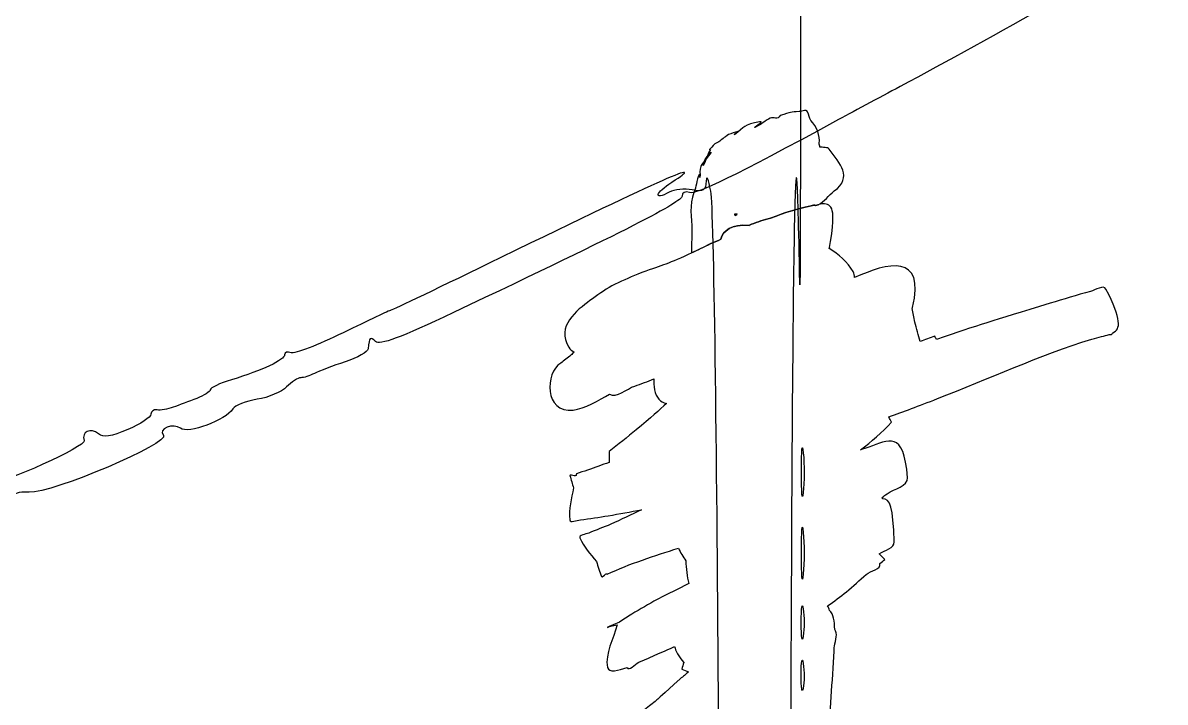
# Model space of a CAD drawing. Extents: x 0 to 877, y -11 to 940.
# Drawn here: x 646.2 to 707.2, y 27.5 to 63.8 of the extents above; entities that cross this region are included whole.
import ezdxf

# ---------------------------------------------------------------- set-up
doc = ezdxf.new("R2010")
doc.units = 0
doc.layers.add('Calque_1', color=7, linetype='CONTINUOUS')

msp = doc.modelspace()

# ---------------------------------------------------------------- linework, layer by layer
at = {"layer": 'Calque_1', "color": 7}
for points in [[(687.949652, 59.07843), (687.949202, 59.079568)], [(687.949652, 59.07843), (687.949202, 59.079568)], [(689.009017, 54.095612), (689.007032, 54.097967)], [(689.009017, 54.095612), (689.007032, 54.097967)], [(684.356054, 53.57388), (684.35616, 53.574991)], [(684.356054, 53.57388), (684.35616, 53.574991)], [(687.8823, 40.80499), (687.88255, 40.80499)], [(687.87817, 29.56356), (687.87856, 29.56356)]]:
    msp.add_lwpolyline(points, dxfattribs=at)
for points in [[(688.032863, 59.07843)], [(688.032863, 59.07843)], [(682.601232, 56.398598)], [(682.601232, 56.398598)], [(684.310652, 53.550597)], [(684.310652, 53.550597)], [(687.88221, 36.57864)], [(687.87821, 32.4776)]]:
    msp.add_lwpolyline(points, close=True, dxfattribs=at)
for points in [[(687.89282, 382.93344), (687.85972, 195.384898), (687.7704, 45.50794), (687.69438, 49.87357)], [(709.18653, 69.5402), (704.44843, 66.66579), (697.99197, 62.9921), (693.04695, 60.35691)], [(687.69438, 49.87357), (687.4728, 62.59783), (687.29359, 53.50447), (687.20487, 25.03462)], [(693.04695, 60.35691), (691.95554, 59.77527), (690.40773, 58.94398), (689.60737, 58.50956)], [(686.109527, 58.673909), (685.851532, 58.535347), (685.625155, 58.340984), (685.363323, 58.209856)], [(686.109527, 58.673909), (685.851532, 58.535347), (685.625155, 58.340984), (685.363323, 58.209856)], [(686.645944, 58.817578), (686.531564, 58.558815), (686.272696, 58.761513), (686.109527, 58.673909)], [(686.645944, 58.817578), (686.531564, 58.558815), (686.272696, 58.761513), (686.109527, 58.673909)], [(687.659298, 59.024799), (687.198235, 59.016862), (687.230382, 58.975031), (686.645944, 58.817578)], [(687.659298, 59.024799), (687.198235, 59.016862), (687.230382, 58.975031), (686.645944, 58.817578)], [(687.949202, 59.079568), (687.856439, 59.067927), (687.74243, 59.026466), (687.659298, 59.024799)], [(687.949202, 59.079568), (687.856439, 59.067927), (687.74243, 59.026466), (687.659298, 59.024799)], [(688.032863, 59.07843), (688.008786, 59.083722), (687.980396, 59.083193), (687.949652, 59.07843)], [(688.032863, 59.07843), (688.008786, 59.083722), (687.980396, 59.083193), (687.949652, 59.07843)], [(688.102104, 59.018476), (688.089404, 59.05311), (688.064983, 59.071022), (688.032863, 59.07843)], [(688.102104, 59.018476), (688.089404, 59.05311), (688.064983, 59.071022), (688.032863, 59.07843)], [(688.279349, 58.547703), (688.214976, 58.71783), (688.178543, 58.808317), (688.102104, 59.018476)], [(688.279349, 58.547703), (688.214976, 58.71783), (688.178543, 58.808317), (688.102104, 59.018476)], [(689.60737, 58.50956), (684.23509, 55.59359), (682.13938, 54.57245), (681.79684, 54.7039)], [(685.549881, 58.480075), (684.687445, 58.318283), (684.75494, 58.217344), (684.203178, 57.780358)], [(685.549881, 58.480075), (684.687445, 58.318283), (684.75494, 58.217344), (684.203178, 57.780358)], [(685.363323, 58.209856), (685.042198, 58.049016), (685.641823, 58.451977), (685.641347, 58.459967)], [(685.363323, 58.209856), (685.042198, 58.049016), (685.641823, 58.451977), (685.641347, 58.459967)], [(685.641347, 58.459967), (685.638701, 58.491055), (685.580387, 58.473196), (685.549881, 58.480075)], [(685.641347, 58.459967), (685.638701, 58.491055), (685.580387, 58.473196), (685.549881, 58.480075)], [(688.719642, 57.336943), (688.812034, 57.735114), (688.585631, 58.215624), (688.279349, 58.547703)], [(688.719642, 57.336943), (688.812034, 57.735114), (688.585631, 58.215624), (688.279349, 58.547703)], [(683.360348, 57.407772), (683.21406, 57.363084), (683.094574, 57.257409), (682.996546, 57.122022)], [(683.360348, 57.407772), (683.21406, 57.363084), (683.094574, 57.257409), (682.996546, 57.122022)], [(683.891076, 57.80208), (683.66319, 57.636345), (683.505128, 57.517415), (683.360348, 57.407772)], [(683.891076, 57.80208), (683.66319, 57.636345), (683.505128, 57.517415), (683.360348, 57.407772)], [(684.386111, 57.952972), (684.215693, 57.925535), (684.056176, 57.852484), (683.891076, 57.80208)], [(684.386111, 57.952972), (684.215693, 57.925535), (684.056176, 57.852484), (683.891076, 57.80208)], [(684.203178, 57.780358), (684.179366, 57.761573), (684.226461, 57.83854), (684.24866, 57.859442)], [(684.203178, 57.780358), (684.179366, 57.761573), (684.226461, 57.83854), (684.24866, 57.859442)], [(684.24866, 57.859442), (684.289062, 57.897542), (684.440933, 57.961968), (684.386111, 57.952972)], [(684.24866, 57.859442), (684.289062, 57.897542), (684.440933, 57.961968), (684.386111, 57.952972)], [(682.936088, 56.830557), (682.870075, 56.714934), (682.78181, 56.613069), (682.69373, 56.511205)], [(682.936088, 56.830557), (682.870075, 56.714934), (682.78181, 56.613069), (682.69373, 56.511205)], [(682.925241, 57.006769), (682.852348, 56.884109), (682.791017, 56.753431), (682.739186, 56.625399)], [(682.925241, 57.006769), (682.852348, 56.884109), (682.791017, 56.753431), (682.739186, 56.625399)], [(682.739186, 56.625399), (682.856952, 56.765152), (682.99218, 56.928797), (682.936088, 56.830557)], [(682.739186, 56.625399), (682.856952, 56.765152), (682.99218, 56.928797), (682.936088, 56.830557)], [(682.996546, 57.122022), (682.838854, 56.988884), (682.839357, 56.966129), (682.925241, 57.006769)], [(682.996546, 57.122022), (682.838854, 56.988884), (682.839357, 56.966129), (682.925241, 57.006769)], [(688.763034, 57.133849), (688.756684, 57.191237), (688.741602, 57.259182), (688.719642, 57.336943)], [(688.763034, 57.133849), (688.756684, 57.191237), (688.741602, 57.259182), (688.719642, 57.336943)], [(689.055001, 57.104401), (688.925356, 57.12054), (688.850981, 57.125832), (688.763034, 57.133849)], [(689.055001, 57.104401), (688.925356, 57.12054), (688.850981, 57.125832), (688.763034, 57.133849)], [(689.26688, 57.018596), (689.22362, 57.081408), (689.130593, 57.095378), (689.055001, 57.104401)], [(689.26688, 57.018596), (689.22362, 57.081408), (689.130593, 57.095378), (689.055001, 57.104401)], [(689.533024, 54.786704), (690.55847, 55.543174), (689.812371, 56.227572), (689.26688, 57.018596)], [(689.533024, 54.786704), (690.55847, 55.543174), (689.812371, 56.227572), (689.26688, 57.018596)], [(680.86436, 55.26045), (682.89772, 56.56246), (680.48, 55.49611), (671.73009, 51.23175)], [(682.601232, 56.398545), (682.524503, 56.305597), (682.45198, 56.210506), (682.403826, 56.100889)], [(682.601232, 56.398545), (682.524503, 56.305597), (682.45198, 56.210506), (682.403826, 56.100889)], [(682.549532, 56.17066), (682.504632, 56.093375), (682.560645, 56.264957), (682.601232, 56.398545)], [(682.549532, 56.17066), (682.504632, 56.093375), (682.560645, 56.264957), (682.601232, 56.398545)], [(682.69373, 56.511205), (682.638565, 56.368806), (682.592183, 56.243976), (682.549532, 56.17066)], [(682.69373, 56.511205), (682.638565, 56.368806), (682.592183, 56.243976), (682.549532, 56.17066)], [(682.601232, 56.398598), (682.632135, 56.436037), (682.661795, 56.474322), (682.69373, 56.511258)], [(682.601232, 56.398598), (682.632135, 56.436037), (682.661795, 56.474322), (682.69373, 56.511258)], [(682.631183, 56.498849), (682.625626, 56.476095), (682.611868, 56.433523), (682.601232, 56.398598)], [(682.631183, 56.498849), (682.625626, 56.476095), (682.611868, 56.433523), (682.601232, 56.398598)], [(682.739186, 56.625452), (682.700583, 56.579626), (682.656292, 56.52618), (682.631183, 56.498849)], [(682.739186, 56.625452), (682.700583, 56.579626), (682.656292, 56.52618), (682.631183, 56.498849)], [(682.69373, 56.511258), (682.708018, 56.547956), (682.723575, 56.586849), (682.739186, 56.625452)], [(682.69373, 56.511258), (682.708018, 56.547956), (682.723575, 56.586849), (682.739186, 56.625452)], [(682.327282, 55.689012), (682.254575, 55.625301), (682.12567, 54.948761), (682.123685, 54.940744)], [(682.327282, 55.689012), (682.254575, 55.625301), (682.12567, 54.948761), (682.123685, 54.940744)], [(682.403826, 56.100889), (682.322811, 55.916633), (682.387687, 55.697241), (682.351095, 55.499359)], [(682.403826, 56.100889), (682.322811, 55.916633), (682.387687, 55.697241), (682.351095, 55.499359)], [(682.351095, 55.499359), (682.339453, 55.436758), (682.375172, 55.731028), (682.327282, 55.689012)], [(682.351095, 55.499359), (682.339453, 55.436758), (682.375172, 55.731028), (682.327282, 55.689012)], [(682.93941, 54.76875), (682.82293, 55.42359), (682.71272, 55.67759), (682.69451, 55.33321)], [(680.72332, 54.72274), (679.85422, 54.2576), (679.96646, 54.68554), (680.86436, 55.26045)], [(681.93661, 54.84561), (681.53797, 54.92181), (680.99199, 54.86651), (680.72332, 54.72274)], [(682.123685, 54.940744), (681.822404, 54.298389), (681.854049, 53.627643), (681.928344, 52.94605)], [(682.123685, 54.940744), (681.822404, 54.298389), (681.854049, 53.627643), (681.928344, 52.94605)], [(682.69451, 55.33321), (682.66621, 54.79843), (682.55564, 54.72729), (681.93661, 54.84561)], [(681.40528, 54.51197), (681.40528, 54.19143), (678.51659, 52.72101), (669.19486, 48.29656)], [(681.79684, 54.7039), (681.57554, 54.7888), (681.40528, 54.7069), (681.40528, 54.51197)], [(683.23409, 2.06436), (683.56706, 2.89978), (683.28799, 52.8089), (682.93941, 54.76875)], [(688.683447, 54.049283), (688.995285, 54.238884), (689.229626, 54.530746), (689.533024, 54.786704)], [(688.683447, 54.049283), (688.995285, 54.238884), (689.229626, 54.530746), (689.533024, 54.786704)], [(686.120746, 53.341867), (686.996146, 53.64455), (687.383258, 53.810894), (688.298399, 53.994541)], [(686.120746, 53.341867), (686.996146, 53.64455), (687.383258, 53.810894), (688.298399, 53.994541)], [(688.298558, 53.994726), (687.383417, 53.811079), (686.996305, 53.644736), (686.120904, 53.342052)], [(688.298558, 53.994726), (687.383417, 53.811079), (686.996305, 53.644736), (686.120904, 53.342052)], [(688.298399, 53.994541), (688.344727, 54.003537), (688.406561, 54.021661), (688.459107, 54.024016)], [(688.298399, 53.994541), (688.344727, 54.003537), (688.406561, 54.021661), (688.459107, 54.024016)], [(688.530571, 54.011131), (688.477892, 54.046876), (688.369201, 54.008485), (688.298558, 53.994726)], [(688.530571, 54.011131), (688.477892, 54.046876), (688.369201, 54.008485), (688.298558, 53.994726)], [(688.459107, 54.024016), (688.473923, 54.03407), (688.488714, 54.044389), (688.503557, 54.054496)], [(688.459107, 54.024016), (688.473923, 54.03407), (688.488714, 54.044389), (688.503557, 54.054496)], [(688.503557, 54.054496), (688.500911, 54.044442), (688.494296, 54.034387), (688.484507, 54.024518)], [(688.503557, 54.054496), (688.500911, 54.044442), (688.494296, 54.034387), (688.484507, 54.024518)], [(688.484507, 54.024518), (688.501969, 54.021873), (688.518056, 54.019491), (688.530491, 54.011025)], [(688.484507, 54.024518), (688.501969, 54.021873), (688.518056, 54.019491), (688.530491, 54.011025)], [(688.530491, 54.011025), (688.585366, 54.027164), (688.63315, 54.036954), (688.683447, 54.049283)], [(688.530491, 54.011025), (688.585366, 54.027164), (688.63315, 54.036954), (688.683447, 54.049283)], [(689.007032, 54.097967), (688.875773, 54.100613), (688.715964, 54.065449), (688.530571, 54.011131)], [(689.007032, 54.097967), (688.875773, 54.100613), (688.715964, 54.065449), (688.530571, 54.011131)], [(689.276193, 51.768628), (689.605202, 53.57261), (689.502862, 54.08868), (689.009017, 54.095612)], [(689.276193, 51.768628), (689.605202, 53.57261), (689.502862, 54.08868), (689.009017, 54.095612)], [(684.229028, 53.503845), (684.224795, 53.527128), (684.218709, 53.554116), (684.216063, 53.572557)], [(684.216063, 53.572557), (684.236436, 53.568588), (684.256201, 53.563032), (684.276521, 53.559063)], [(684.229028, 53.503845), (684.224795, 53.527128), (684.218709, 53.554116), (684.216063, 53.572557)], [(684.216063, 53.572557), (684.236436, 53.568588), (684.256201, 53.563032), (684.276521, 53.559063)], [(684.307053, 53.547766), (684.281124, 53.533214), (684.255036, 53.518476), (684.229028, 53.503845)], [(684.307053, 53.547766), (684.281124, 53.533214), (684.255036, 53.518476), (684.229028, 53.503845)], [(684.235748, 53.466115), (684.26009, 53.493579), (684.28459, 53.520699), (684.307053, 53.547766)], [(684.235748, 53.466115), (684.26009, 53.493579), (684.28459, 53.520699), (684.307053, 53.547766)], [(684.238394, 53.451563), (684.238394, 53.456855), (684.235748, 53.460824), (684.235748, 53.466115)], [(684.238394, 53.451563), (684.238394, 53.456855), (684.235748, 53.460824), (684.235748, 53.466115)], [(684.337084, 53.545623), (684.313536, 53.522868), (684.258714, 53.471381), (684.238394, 53.451563)], [(684.337084, 53.545623), (684.313536, 53.522868), (684.258714, 53.471381), (684.238394, 53.451563)], [(684.273875, 53.556418), (684.267789, 53.544247), (684.280754, 53.546893), (684.298216, 53.553243)], [(684.273875, 53.556418), (684.267789, 53.544247), (684.280754, 53.546893), (684.298216, 53.553243)], [(684.276521, 53.559063), (684.276521, 53.559063), (684.276573, 53.556418), (684.273875, 53.556418)], [(684.276521, 53.559063), (684.276521, 53.559063), (684.276573, 53.556418), (684.273875, 53.556418)], [(684.298216, 53.553243), (684.301921, 53.553243), (684.305889, 53.553296), (684.309593, 53.550597)], [(684.298216, 53.553243), (684.301921, 53.553243), (684.305889, 53.553296), (684.309593, 53.550597)], [(684.309593, 53.550597), (684.309593, 53.550597), (684.306948, 53.547951), (684.306948, 53.547422)], [(684.306948, 53.547422), (684.309593, 53.547422), (684.310916, 53.550068), (684.313298, 53.550597)], [(684.309593, 53.550597), (684.309593, 53.550597), (684.306948, 53.547951), (684.306948, 53.547422)], [(684.306948, 53.547422), (684.309593, 53.547422), (684.310916, 53.550068), (684.313298, 53.550597)], [(684.310652, 53.550597), (684.313298, 53.553507), (684.315943, 53.556682), (684.318325, 53.559328)], [(684.310652, 53.550597), (684.313298, 53.553507), (684.315943, 53.556682), (684.318325, 53.559328)], [(684.313298, 53.550597), (684.313298, 53.550782), (684.310652, 53.550597), (684.310652, 53.550597)], [(684.313298, 53.550597), (684.313298, 53.550782), (684.310652, 53.550597), (684.310652, 53.550597)], [(684.35616, 53.574991), (684.341873, 53.567054), (684.327585, 53.559116), (684.313271, 53.55065)], [(684.35616, 53.574991), (684.341873, 53.567054), (684.327585, 53.559116), (684.313271, 53.55065)], [(684.313271, 53.55065), (684.321209, 53.548004), (684.329146, 53.546946), (684.337084, 53.545623)], [(684.313271, 53.55065), (684.321209, 53.548004), (684.329146, 53.546946), (684.337084, 53.545623)], [(684.318325, 53.559328), (684.331818, 53.565149), (684.346159, 53.57097), (684.356054, 53.57388)], [(684.318325, 53.559328), (684.331818, 53.565149), (684.346159, 53.57097), (684.356054, 53.57388)], [(685.118742, 53.00701), (685.442407, 53.14589), (685.786709, 53.230292), (686.120746, 53.341867)], [(685.118742, 53.00701), (685.442407, 53.14589), (685.786709, 53.230292), (686.120746, 53.341867)], [(686.120904, 53.342052), (685.786868, 53.230451), (685.442566, 53.146075), (685.118901, 53.007196)], [(686.120904, 53.342052), (685.786868, 53.230451), (685.442566, 53.146075), (685.118901, 53.007196)], [(681.928344, 52.94605), (681.925698, 52.456677), (681.913527, 51.967383), (681.912733, 51.477904)], [(681.928344, 52.94605), (681.925698, 52.456677), (681.913527, 51.967383), (681.912733, 51.477904)], [(683.481633, 52.206037), (683.574475, 52.667021), (684.05816, 53.025505), (684.980762, 52.942426)], [(683.481633, 52.206037), (683.574475, 52.667021), (684.05816, 53.025505), (684.980762, 52.942426)], [(684.980921, 52.942611), (684.058319, 53.02569), (683.574634, 52.667206), (683.481792, 52.206222)], [(684.980921, 52.942611), (684.058319, 53.02569), (683.574634, 52.667206), (683.481792, 52.206222)], [(684.980762, 52.942426), (685.026667, 52.963857), (685.072096, 52.986902), (685.118742, 53.00701)], [(684.980762, 52.942426), (685.026667, 52.963857), (685.072096, 52.986902), (685.118742, 53.00701)], [(685.118901, 53.007196), (685.072255, 52.987087), (685.026826, 52.964148), (684.980921, 52.942611)], [(685.118901, 53.007196), (685.072255, 52.987087), (685.026826, 52.964148), (684.980921, 52.942611)], [(682.944343, 51.974712), (682.536171, 51.787255), (682.13964, 51.574874), (681.729959, 51.39075)], [(682.944343, 51.974712), (682.536171, 51.787255), (682.13964, 51.574874), (681.729959, 51.39075)], [(681.912733, 51.477904), (682.257909, 51.640543), (682.597422, 51.815274), (682.944185, 51.974527)], [(681.912733, 51.477904), (682.257909, 51.640543), (682.597422, 51.815274), (682.944185, 51.974527)], [(682.944185, 51.974527), (683.121456, 52.055939), (683.301584, 52.130869), (683.481633, 52.206037)], [(682.944185, 51.974527), (683.121456, 52.055939), (683.301584, 52.130869), (683.481633, 52.206037)], [(683.481792, 52.206222), (683.301743, 52.131054), (683.121614, 52.056124), (682.944343, 51.974712)], [(683.481792, 52.206222), (683.301743, 52.131054), (683.121614, 52.056124), (682.944343, 51.974712)], [(681.729959, 51.39075), (680.515574, 50.844994), (680.309676, 50.803216), (679.033484, 50.352578)], [(681.729959, 51.39075), (680.515574, 50.844994), (680.309676, 50.803216), (679.033484, 50.352578)], [(689.266139, 51.721532), (689.266139, 51.721532), (689.266139, 51.724178), (689.268785, 51.724707)], [(689.266139, 51.721532), (689.266139, 51.721532), (689.266139, 51.724178), (689.268785, 51.724707)], [(690.544076, 50.482859), (690.254252, 51.00049), (689.76091, 51.394163), (689.266139, 51.721532)], [(690.544076, 50.482859), (690.254252, 51.00049), (689.76091, 51.394163), (689.266139, 51.721532)], [(689.268785, 51.724707), (689.27143, 51.732645), (689.27143, 51.737672), (689.27196, 51.745345)], [(689.268785, 51.724707), (689.27143, 51.732645), (689.27143, 51.737672), (689.27196, 51.745345)], [(689.27196, 51.745345), (689.279633, 51.740318), (689.285718, 51.737672), (689.283866, 51.742699)], [(689.27196, 51.745345), (689.279633, 51.740318), (689.285718, 51.737672), (689.283866, 51.742699)], [(689.283866, 51.742699), (689.28122, 51.751166), (689.278839, 51.759897), (689.276193, 51.768628)], [(689.283866, 51.742699), (689.28122, 51.751166), (689.278839, 51.759897), (689.276193, 51.768628)], [(693.712885, 48.563598), (694.431308, 51.487667), (692.36097, 50.962787), (690.622631, 50.159882)], [(693.712885, 48.563598), (694.431308, 51.487667), (692.36097, 50.962787), (690.622631, 50.159882)], [(671.73009, 51.23175), (668.55553, 49.68459), (665.91048, 48.41875), (665.8522, 48.41875)], [(679.033484, 50.352578), (678.575041, 50.140567), (678.099796, 49.961894), (677.658365, 49.71644)], [(679.033484, 50.352578), (678.575041, 50.140567), (678.099796, 49.961894), (677.658365, 49.71644)], [(690.622631, 50.159882), (690.619985, 50.274103), (690.599612, 50.383614), (690.544076, 50.482859)], [(690.622631, 50.159882), (690.619985, 50.274103), (690.599612, 50.383614), (690.544076, 50.482859)], [(677.658365, 49.71644), (677.246991, 49.487708), (676.863848, 49.210292), (676.482742, 48.934067)], [(677.658365, 49.71644), (677.246991, 49.487708), (676.863848, 49.210292), (676.482742, 48.934067)], [(704.050658, 49.551631), (703.926569, 49.803859), (703.490588, 49.486888), (703.218147, 49.417805)], [(704.050658, 49.551631), (703.926569, 49.803859), (703.490588, 49.486888), (703.218147, 49.417805)], [(704.392236, 47.196734), (704.878698, 47.434145), (704.862956, 47.90042), (704.050658, 49.551631)], [(704.392236, 47.196734), (704.878698, 47.434145), (704.862956, 47.90042), (704.050658, 49.551631)], [(676.482742, 48.934067), (675.782364, 48.426464), (674.660266, 47.552784), (675.353607, 46.446376)], [(676.482742, 48.934067), (675.782364, 48.426464), (674.660266, 47.552784), (675.353607, 46.446376)], [(703.218147, 49.417805), (702.494935, 49.234264), (701.783047, 49.008997), (701.068407, 48.794579)], [(703.218147, 49.417805), (702.494935, 49.234264), (701.783047, 49.008997), (701.068407, 48.794579)], [(665.8522, 48.41875), (665.7939, 48.41875), (664.64647, 47.87947), (663.3023, 47.22037)], [(669.19486, 48.29656), (666.37515, 46.95822), (665.23946, 46.53619), (665.02767, 46.74796)], [(693.697275, 48.517587), (693.702566, 48.532668), (693.708916, 48.547511), (693.712885, 48.563598)], [(693.697275, 48.517587), (693.702566, 48.532668), (693.708916, 48.547511), (693.712885, 48.563598)], [(693.835758, 47.788448), (693.790143, 48.031574), (693.737994, 48.274805), (693.697275, 48.517587)], [(693.835758, 47.788448), (693.790143, 48.031574), (693.737994, 48.274805), (693.697275, 48.517587)], [(701.068407, 48.794579), (697.88129, 47.838375), (697.259783, 47.623269), (695.002623, 46.86447)], [(701.068407, 48.794579), (697.88129, 47.838375), (697.259783, 47.623269), (695.002623, 46.86447)], [(694.127223, 46.74509), (694.012393, 47.079973), (693.938072, 47.444437), (693.835758, 47.788448)], [(694.127223, 46.74509), (694.012393, 47.079973), (693.938072, 47.444437), (693.835758, 47.788448)], [(663.3023, 47.22037), (661.95814, 46.56129), (660.70389, 46.08129), (660.51509, 46.15376)], [(665.02767, 46.74796), (664.74363, 47.03201), (664.70558, 46.99444), (664.63732, 46.36254)], [(694.898748, 47.036555), (694.642525, 46.935088), (694.384927, 46.839785), (694.127223, 46.74509)], [(694.898748, 47.036555), (694.642525, 46.935088), (694.384927, 46.839785), (694.127223, 46.74509)], [(695.002623, 46.86447), (694.967036, 46.921541), (694.930445, 46.97832), (694.898748, 47.036555)], [(695.002623, 46.86447), (694.967036, 46.921541), (694.930445, 46.97832), (694.898748, 47.036555)], [(703.292045, 46.884631), (703.663573, 46.985253), (703.975252, 47.045022), (704.21343, 47.124397)], [(703.292045, 46.884631), (703.663573, 46.985253), (703.975252, 47.045022), (704.21343, 47.124397)], [(704.21343, 47.124397), (704.316459, 47.115136), (704.395146, 47.121751), (704.392236, 47.196734)], [(704.21343, 47.124397), (704.316459, 47.115136), (704.395146, 47.121751), (704.392236, 47.196734)], [(675.353607, 46.446376), (675.426367, 46.33025), (675.529502, 46.248203), (675.647638, 46.183327)], [(675.353607, 46.446376), (675.426367, 46.33025), (675.529502, 46.248203), (675.647638, 46.183327)], [(695.041887, 43.700318), (697.787654, 44.772674), (700.477752, 45.992959), (703.292045, 46.884631)], [(695.041887, 43.700318), (697.787654, 44.772674), (700.477752, 45.992959), (703.292045, 46.884631)], [(660.17181, 46.0416), (660.17181, 45.76548), (658.99129, 45.21136), (657.32754, 44.70651)], [(660.51509, 46.15376), (660.32628, 46.22616), (660.17181, 46.17576), (660.17181, 46.0416)], [(664.63732, 46.36254), (664.61912, 46.19419), (664.06846, 45.8815), (663.41362, 45.66772)], [(675.46833, 46.025212), (675.291377, 45.877363), (675.105851, 45.739965), (674.92469, 45.597328)], [(675.46833, 46.025212), (675.291377, 45.877363), (675.105851, 45.739965), (674.92469, 45.597328)], [(675.647638, 46.183327), (675.588186, 46.130119), (675.529449, 46.076276), (675.46833, 46.025212)], [(675.647638, 46.183327), (675.588186, 46.130119), (675.529449, 46.076276), (675.46833, 46.025212)], [(663.41362, 45.66772), (662.75877, 45.45393), (662.01625, 45.17496), (661.76356, 45.0478)], [(674.92469, 45.597328), (674.08067, 45.08356), (674.027727, 42.929031), (675.59234, 43.089977)], [(674.92469, 45.597328), (674.08067, 45.08356), (674.027727, 42.929031), (675.59234, 43.089977)], [(657.32754, 44.70651), (656.70908, 44.51884), (656.20306, 44.27974), (656.20306, 44.17518)], [(661.03596, 44.81661), (660.88846, 44.81661), (660.54777, 44.5966), (660.27887, 44.32768)], [(661.76356, 45.0478), (661.51087, 44.92064), (661.18345, 44.81661), (661.03596, 44.81661)], [(678.879497, 44.376196), (679.22282, 44.490814), (679.561619, 44.617629), (679.898037, 44.750344)], [(678.879497, 44.376196), (679.22282, 44.490814), (679.561619, 44.617629), (679.898037, 44.750344)], [(679.898037, 44.750344), (679.885866, 44.575348), (679.894068, 44.386859), (679.931612, 44.177759)], [(679.898037, 44.750344), (679.885866, 44.575348), (679.894068, 44.386859), (679.931612, 44.177759)], [(656.20306, 44.17518), (656.20306, 44.07059), (655.87564, 43.86268), (655.47546, 43.71316)], [(660.27887, 44.32768), (660.00997, 44.05879), (659.30122, 43.76063), (658.70389, 43.66511)], [(677.528138, 43.932834), (677.898845, 43.713521), (678.439548, 44.229353), (678.879497, 44.376196)], [(677.528138, 43.932834), (677.898845, 43.713521), (678.439548, 44.229353), (678.879497, 44.376196)], [(679.931612, 44.177759), (680.011067, 43.735375), (680.253981, 43.521619), (680.571375, 43.4419)], [(679.931612, 44.177759), (680.011067, 43.735375), (680.253981, 43.521619), (680.571375, 43.4419)], [(655.47546, 43.71316), (655.07527, 43.56362), (654.50973, 43.35179), (654.21868, 43.24244)], [(658.70389, 43.66511), (658.10655, 43.56961), (657.52289, 43.33973), (657.40686, 43.15428)], [(675.59234, 43.089977), (676.17101, 43.149509), (677.007914, 43.648433), (677.528138, 43.932834)], [(675.59234, 43.089977), (676.17101, 43.149509), (677.007914, 43.648433), (677.528138, 43.932834)], [(680.571375, 43.4419), (680.193867, 43.10527), (679.740795, 42.694081), (678.958025, 42.037333)], [(680.571375, 43.4419), (680.193867, 43.10527), (679.740795, 42.694081), (678.958025, 42.037333)], [(692.451352, 42.721572), (693.227507, 43.005284), (694.030782, 43.305428), (695.041887, 43.700318)], [(692.451352, 42.721572), (693.227507, 43.005284), (694.030782, 43.305428), (695.041887, 43.700318)], [(653.02806, 42.86469), (653.02806, 42.70761), (652.47733, 42.34304), (651.80422, 42.05451)], [(653.35879, 43.09695), (653.17689, 43.12625), (653.02806, 43.02175), (653.02806, 42.86469)], [(654.21868, 43.24244), (653.92764, 43.13309), (653.54069, 43.06763), (653.35879, 43.09695)], [(657.40686, 43.15428), (657.02851, 42.54958), (655.00013, 41.79726), (654.61343, 42.1182)], [(692.593459, 42.439923), (692.542765, 42.53131), (692.496384, 42.625713), (692.451352, 42.721572)], [(692.593459, 42.439923), (692.542765, 42.53131), (692.496384, 42.625713), (692.451352, 42.721572)], [(650.22831, 41.8221), (649.81104, 42.16842), (649.29437, 41.92505), (649.47008, 41.46497)], [(654.61343, 42.1182), (654.24099, 42.42729), (653.36657, 42.0755), (653.69384, 41.74818)], [(690.941375, 40.961457), (691.52494, 41.408392), (692.079533, 41.896283), (692.593459, 42.439923)], [(690.941375, 40.961457), (691.52494, 41.408392), (692.079533, 41.896283), (692.593459, 42.439923)], [(653.69384, 41.74818), (654.10523, 41.33681), (647.75933, 38.64679), (646.52105, 38.70767)], [(651.80422, 42.05451), (650.89227, 41.66362), (650.49066, 41.60438), (650.22831, 41.8221)], [(678.958025, 42.037333), (678.483998, 41.639611), (677.989174, 41.267025), (677.504881, 40.881844)], [(678.958025, 42.037333), (678.483998, 41.639611), (677.989174, 41.267025), (677.504881, 40.881844)], [(693.445603, 39.48196), (693.256823, 42.072416), (692.431138, 41.475014), (691.380107, 41.111847)], [(693.445603, 39.48196), (693.256823, 42.072416), (692.431138, 41.475014), (691.380107, 41.111847)], [(649.47008, 41.46497), (649.58477, 41.16467), (645.14797, 39.15), (644.385, 39.15592)], [(687.77893, 39.81979), (687.77989, 40.98396), (687.82643, 41.42729), (687.8823, 40.80499)], [(691.380107, 41.111847), (691.233951, 41.061338), (691.087663, 41.011569), (690.941375, 40.961457)], [(691.380107, 41.111847), (691.233951, 41.061338), (691.087663, 41.011569), (690.941375, 40.961457)], [(677.512024, 40.294813), (677.325229, 40.230096), (677.137983, 40.165855), (676.951849, 40.099471)], [(677.512024, 40.294813), (677.325229, 40.230096), (677.137983, 40.165855), (676.951849, 40.099471)], [(677.504881, 40.881844), (677.515993, 40.687878), (677.515993, 40.491663), (677.512024, 40.294813)], [(677.504881, 40.881844), (677.515993, 40.687878), (677.515993, 40.491663), (677.512024, 40.294813)], [(687.88255, 40.80499), (687.93845, 40.18267), (687.93765, 39.23017), (687.88055, 38.68833)], [(675.637108, 39.581073), (675.563289, 39.572607), (675.396998, 39.667116), (675.41491, 39.595096)], [(675.637108, 39.581073), (675.563289, 39.572607), (675.396998, 39.667116), (675.41491, 39.595096)], [(675.758631, 39.681906), (675.754397, 39.652961), (675.748841, 39.624068), (675.744079, 39.595096)], [(675.758631, 39.681906), (675.754397, 39.652961), (675.748841, 39.624068), (675.744079, 39.595096)], [(676.951849, 40.099471), (676.554974, 39.957919), (676.156352, 39.821077), (675.758631, 39.681906)], [(676.951849, 40.099471), (676.554974, 39.957919), (676.156352, 39.821077), (675.758631, 39.681906)], [(687.88055, 38.68833), (687.82375, 38.14646), (687.77797, 38.65563), (687.77893, 39.81979)], [(675.41491, 39.595096), (675.470711, 39.370862), (675.53945, 39.150437), (675.613348, 38.931574)], [(675.41491, 39.595096), (675.470711, 39.370862), (675.53945, 39.150437), (675.613348, 38.931574)], [(675.744079, 39.595096), (675.708386, 39.590863), (675.672853, 39.585307), (675.637108, 39.581073)], [(675.744079, 39.595096), (675.708386, 39.590863), (675.672853, 39.585307), (675.637108, 39.581073)], [(692.359383, 38.625689), (692.730963, 38.898501), (693.479099, 39.02222), (693.445603, 39.48196)], [(692.359383, 38.625689), (692.730963, 38.898501), (693.479099, 39.02222), (693.445603, 39.48196)], [(646.52105, 38.70767), (645.91311, 38.73757), (645.67058, 38.64677), (645.74687, 38.41787)], [(675.613348, 38.931574), (675.487618, 38.364969), (675.354136, 37.798761), (675.404565, 37.227287)], [(675.613348, 38.931574), (675.487618, 38.364969), (675.354136, 37.798761), (675.404565, 37.227287)], [(692.090143, 38.429845), (692.192404, 38.504563), (692.237939, 38.536551), (692.359383, 38.625689)], [(692.090143, 38.429845), (692.192404, 38.504563), (692.237939, 38.536551), (692.359383, 38.625689)], [(692.119591, 38.356449), (692.109801, 38.38132), (692.100276, 38.406085), (692.090143, 38.429845)], [(692.119591, 38.356449), (692.109801, 38.38132), (692.100276, 38.406085), (692.090143, 38.429845)], [(692.740224, 36.054786), (692.669342, 37.927136), (692.52951, 38.375341), (692.119591, 38.356449)], [(692.740224, 36.054786), (692.669342, 37.927136), (692.52951, 38.375341), (692.119591, 38.356449)], [(675.404565, 37.227287), (675.421234, 37.038083), (675.785671, 37.216704), (675.974557, 37.237077)], [(675.404565, 37.227287), (675.421234, 37.038083), (675.785671, 37.216704), (675.974557, 37.237077)], [(675.974557, 37.237077), (676.473588, 37.29129), (676.970184, 37.369315), (677.465431, 37.451019)], [(675.974557, 37.237077), (676.473588, 37.29129), (676.970184, 37.369315), (677.465431, 37.451019)], [(677.465431, 37.451019), (678.057516, 37.548703), (678.646822, 37.661442), (679.237425, 37.767804)], [(677.465431, 37.451019), (678.057516, 37.548703), (678.646822, 37.661442), (679.237425, 37.767804)], [(679.237425, 37.767804), (678.692463, 37.505629), (678.14676, 37.245543), (677.595659, 36.997814)], [(679.237425, 37.767804), (678.692463, 37.505629), (678.14676, 37.245543), (677.595659, 36.997814)], [(677.595659, 36.997814), (677.21241, 36.825544), (676.810905, 36.696215), (676.42673, 36.526009)], [(677.595659, 36.997814), (677.21241, 36.825544), (676.810905, 36.696215), (676.42673, 36.526009)], [(687.78093, 35.45417), (687.78093, 36.69109), (687.82653, 37.19711), (687.88221, 36.57864)], [(676.42673, 36.526009), (676.260095, 36.45219), (675.871502, 36.433352), (675.945109, 36.266585)], [(676.42673, 36.526009), (676.260095, 36.45219), (675.871502, 36.433352), (675.945109, 36.266585)], [(675.945109, 36.266585), (676.152728, 35.795918), (676.48941, 35.400762), (676.830855, 35.00828)], [(675.945109, 36.266585), (676.152728, 35.795918), (676.48941, 35.400762), (676.830855, 35.00828)], [(687.88221, 36.57864), (687.93791, 35.96018), (687.93791, 34.94815), (687.88221, 34.32969)], [(691.938722, 35.421241), (692.242199, 35.61063), (692.753162, 35.713526), (692.740224, 36.054786)], [(691.938722, 35.421241), (692.242199, 35.61063), (692.753162, 35.713526), (692.740224, 36.054786)], [(677.397222, 34.32666), (678.627508, 34.901679), (679.922987, 35.304533), (681.211984, 35.720882)], [(677.397222, 34.32666), (678.627508, 34.901679), (679.922987, 35.304533), (681.211984, 35.720882)], [(681.211984, 35.720882), (681.327237, 35.484768), (681.447781, 35.252993), (681.599017, 35.047544)], [(681.211984, 35.720882), (681.327237, 35.484768), (681.447781, 35.252993), (681.599017, 35.047544)], [(687.88221, 34.32969), (687.82651, 33.71122), (687.78093, 34.21724), (687.78093, 35.45417)], [(692.240003, 35.115833), (692.135624, 35.211453), (692.036406, 35.315249), (691.938722, 35.421241)], [(692.240003, 35.115833), (692.135624, 35.211453), (692.036406, 35.315249), (691.938722, 35.421241)], [(676.830855, 35.00828), (676.91023, 34.734991), (676.995425, 34.463979), (677.104222, 34.201089)], [(676.830855, 35.00828), (676.91023, 34.734991), (676.995425, 34.463979), (677.104222, 34.201089)], [(681.599017, 35.047544), (681.637487, 34.630772), (681.646007, 34.195903), (681.76491, 33.826941)], [(681.599017, 35.047544), (681.637487, 34.630772), (681.646007, 34.195903), (681.76491, 33.826941)], [(691.239534, 34.315283), (691.478135, 34.51589), (692.054477, 34.592804), (691.974387, 34.894059)], [(691.239534, 34.315283), (691.478135, 34.51589), (692.054477, 34.592804), (691.974387, 34.894059)], [(691.974387, 34.897234), (692.063446, 34.969333), (692.150388, 35.044527), (692.240003, 35.115833)], [(691.974387, 34.897234), (692.063446, 34.969333), (692.150388, 35.044527), (692.240003, 35.115833)], [(691.974387, 34.894059), (691.974387, 34.894059), (691.974387, 34.896705), (691.974387, 34.897234)], [(691.974387, 34.894059), (691.974387, 34.894059), (691.974387, 34.896705), (691.974387, 34.897234)], [(677.104222, 34.201089), (677.136395, 34.123301), (677.243023, 34.298641), (677.320228, 34.332348)], [(677.104222, 34.201089), (677.136395, 34.123301), (677.243023, 34.298641), (677.320228, 34.332348)], [(677.320228, 34.332348), (677.33822, 34.340286), (677.356502, 34.346901), (677.374468, 34.354573)], [(677.320228, 34.332348), (677.33822, 34.340286), (677.356502, 34.346901), (677.374468, 34.354573)], [(677.374468, 34.354573), (677.381611, 34.345048), (677.390078, 34.336317), (677.397222, 34.32666)], [(677.374468, 34.354573), (677.381611, 34.345048), (677.390078, 34.336317), (677.397222, 34.32666)], [(690.185354, 33.38977), (690.551749, 33.680442), (690.881579, 34.014266), (691.239534, 34.315283)], [(690.185354, 33.38977), (690.551749, 33.680442), (690.881579, 34.014266), (691.239534, 34.315283)], [(681.76491, 33.826941), (681.495274, 33.691845), (681.025347, 33.456287), (680.075096, 32.983079)], [(681.76491, 33.826941), (681.495274, 33.691845), (681.025347, 33.456287), (680.075096, 32.983079)], [(680.075096, 32.983079), (679.62242, 32.719925), (679.165406, 32.463861), (678.717043, 32.193457)], [(680.075096, 32.983079), (679.62242, 32.719925), (679.165406, 32.463861), (678.717043, 32.193457)], [(689.18126, 32.640973), (689.520033, 32.885131), (689.858303, 33.130267), (690.185354, 33.38977)], [(689.18126, 32.640973), (689.520033, 32.885131), (689.858303, 33.130267), (690.185354, 33.38977)], [(687.76798, 31.75), (687.76798, 32.55036), (687.81758, 32.87779), (687.87821, 32.4776)], [(687.87821, 32.4776), (687.93881, 32.07742), (687.93881, 31.42258), (687.87821, 31.0224)], [(689.285665, 32.399117), (689.256667, 32.477461), (689.221054, 32.558502), (689.18126, 32.640973)], [(689.285665, 32.399117), (689.256667, 32.477461), (689.221054, 32.558502), (689.18126, 32.640973)], [(689.561096, 31.383673), (689.552894, 31.813647), (689.494686, 32.202585), (689.285665, 32.399117)], [(689.561096, 31.383673), (689.552894, 31.813647), (689.494686, 32.202585), (689.285665, 32.399117)], [(678.056616, 31.766102), (676.976799, 31.298689), (677.463368, 31.552213), (677.942925, 31.618306)], [(678.056616, 31.766102), (676.976799, 31.298689), (677.463368, 31.552213), (677.942925, 31.618306)], [(678.717043, 32.193457), (678.492491, 32.058043), (678.272993, 31.914189), (678.056616, 31.766102)], [(678.717043, 32.193457), (678.492491, 32.058043), (678.272993, 31.914189), (678.056616, 31.766102)], [(687.87821, 31.0224), (687.81761, 30.62221), (687.76798, 30.9496), (687.76798, 31.75)], [(677.942925, 31.618306), (677.73827, 30.867259), (677.273979, 30.113276), (677.423045, 29.352811)], [(677.942925, 31.618306), (677.73827, 30.867259), (677.273979, 30.113276), (677.423045, 29.352811)], [(689.540988, 30.495361), (689.618326, 30.825826), (689.721857, 31.172985), (689.561096, 31.383673)], [(689.540988, 30.495361), (689.618326, 30.825826), (689.721857, 31.172985), (689.561096, 31.383673)], [(679.17591, 29.669173), (680.445513, 30.220141), (680.720256, 30.333171), (681.005794, 30.468612)], [(679.17591, 29.669173), (680.445513, 30.220141), (680.720256, 30.333171), (681.005794, 30.468612)], [(681.005794, 30.468612), (681.049556, 30.236625), (681.204179, 29.963945), (681.493104, 29.624723)], [(681.005794, 30.468612), (681.049556, 30.236625), (681.204179, 29.963945), (681.493104, 29.624723)], [(687.76398, 28.97187), (687.76598, 29.69948), (687.81738, 29.96573), (687.87817, 29.56356)], [(689.226319, 25.345802), (689.327681, 26.970794), (689.422693, 28.596076), (689.531728, 30.220433)], [(689.226319, 25.345802), (689.327681, 26.970794), (689.422693, 28.596076), (689.531728, 30.220433)], [(689.531728, 30.220433), (689.531728, 30.305099), (689.537548, 30.402969), (689.540988, 30.495361)], [(689.531728, 30.220433), (689.531728, 30.305099), (689.537548, 30.402969), (689.540988, 30.495361)], [(677.423045, 29.352811), (677.482418, 29.050022), (678.007139, 29.181334), (678.468467, 29.357573)], [(677.423045, 29.352811), (677.482418, 29.050022), (678.007139, 29.181334), (678.468467, 29.357573)], [(678.468467, 29.357573), (678.552736, 29.145854), (678.890001, 29.513413), (679.093227, 29.629909)], [(678.468467, 29.357573), (678.552736, 29.145854), (678.890001, 29.513413), (679.093227, 29.629909)], [(679.093227, 29.629909), (679.112806, 29.639434), (679.169639, 29.666421), (679.17591, 29.669173)], [(679.093227, 29.629909), (679.112806, 29.639434), (679.169639, 29.666421), (679.17591, 29.669173)], [(681.493104, 29.624723), (681.457809, 29.505819), (681.427381, 29.385143), (681.389731, 29.267139)], [(681.493104, 29.624723), (681.457809, 29.505819), (681.427381, 29.385143), (681.389731, 29.267139)], [(687.87856, 29.56356), (687.93936, 29.16137), (687.93776, 28.56606), (687.87456, 28.24065)], [(681.309113, 28.747788), (679.311112, 26.951267), (680.748619, 28.212166), (678.956305, 26.705522)], [(681.309113, 28.747788), (679.311112, 26.951267), (680.748619, 28.212166), (678.956305, 26.705522)], [(681.753533, 29.114686), (681.605578, 28.992104), (681.457861, 28.869285), (681.309113, 28.747788)], [(681.753533, 29.114686), (681.605578, 28.992104), (681.457861, 28.869285), (681.309113, 28.747788)], [(681.389731, 29.267139), (681.512048, 29.224594), (681.632804, 29.17136), (681.753533, 29.114686)], [(681.389731, 29.267139), (681.512048, 29.224594), (681.632804, 29.17136), (681.753533, 29.114686)], [(687.87456, 28.24065), (687.81176, 27.91521), (687.76199, 28.24465), (687.76398, 28.97187)]]:
    msp.add_open_spline(points, degree=3, dxfattribs=at)

doc.saveas('drawing.dxf')
